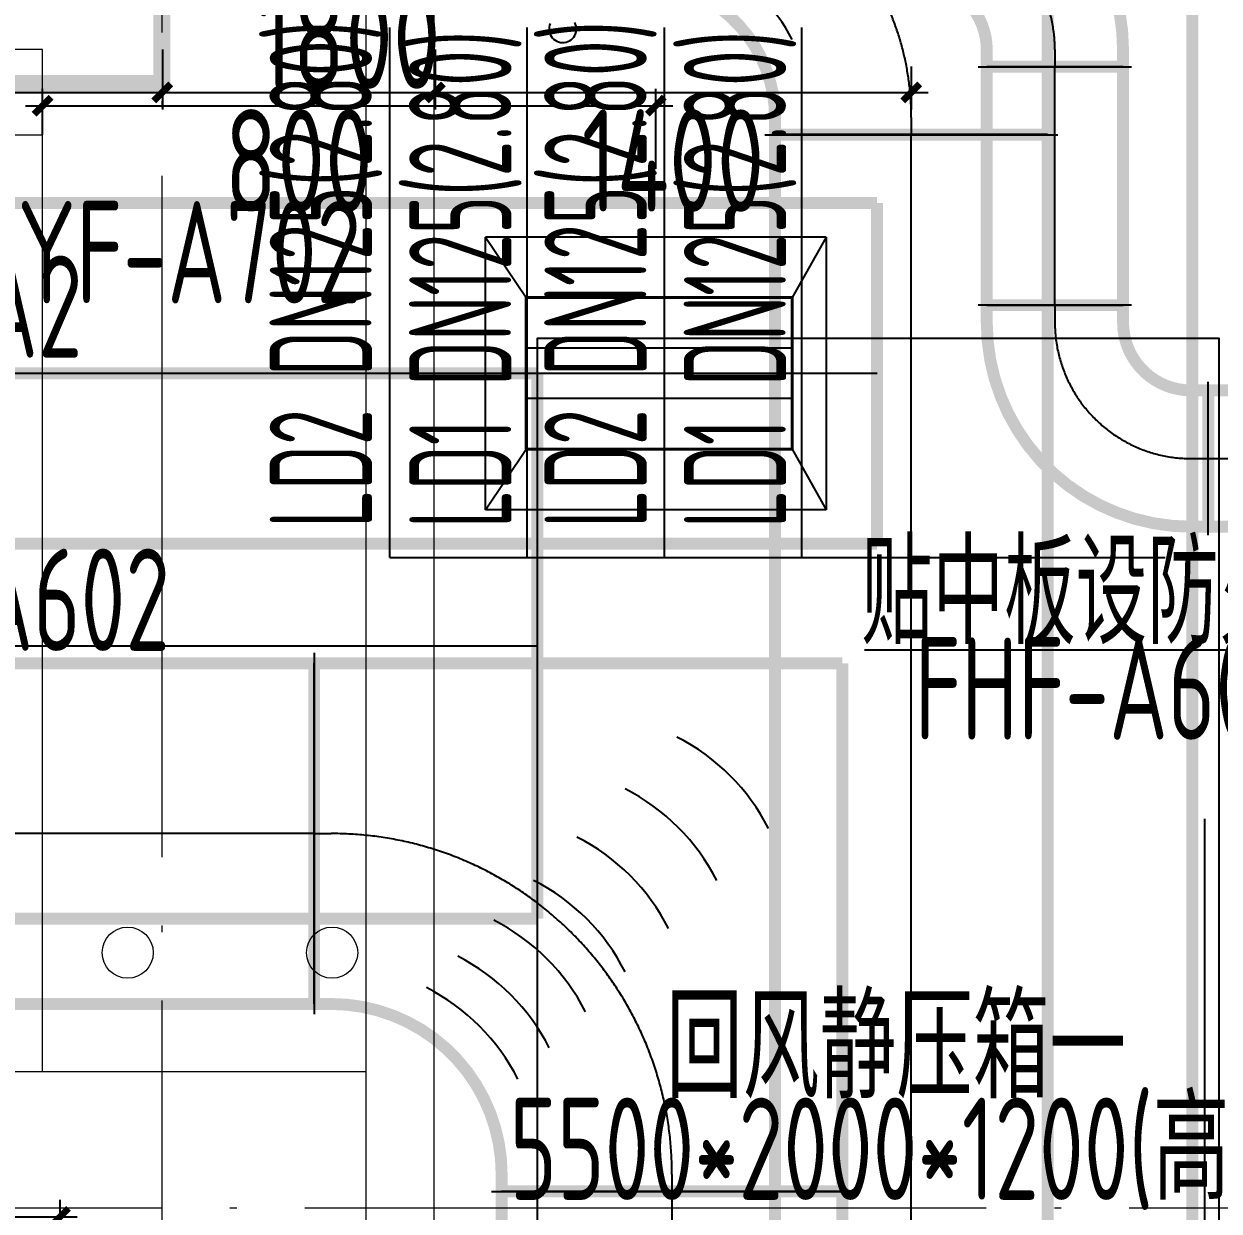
# Model space of a CAD drawing. Extents: x 4 to 13611208, y -605838 to 574722.
# Drawn here: x 13255993 to 13259501, y 194701 to 198185 of the extents above; entities that cross this region are included whole.
import ezdxf
from ezdxf.enums import TextEntityAlignment as Align

# ---------------------------------------------------------------- set-up
doc = ezdxf.new("R2010")
doc.units = 0
doc.header["$LTSCALE"] = 1000
doc.header["$MEASUREMENT"] = 0
doc.linetypes.add('CENTER2', pattern=[28.575, 19.05, -3.175, 3.175, -3.175])
doc.linetypes.add('DOTE', pattern=[2.42, 2, -0.2, 0.02, -0.2])
for name, color, linetype in [('DIM_SYMB', 3, 'Continuous'), ('DUCT-D-P中心线', 5, 'CENTER2'), ('DUCT-D-P标注', 7, 'Continuous'), ('DUCT-D-P管', 6, 'Continuous'), ('DUCT-K-P中心线', 5, 'CENTER2'), ('DUCT-K-P标注', 7, 'Continuous'), ('DUCT-K-P法兰', 2, 'Continuous'), ('DUCT-K-P管', 191, 'Continuous'), ('DUCT-K-P管端线', 2, 'Continuous'), ('DUCT-K-P阀门', 7, 'Continuous'), ('DUCT-K-S管', 40, 'Continuous'), ('DUCT-X-P标注', 7, 'Continuous'), ('DUCT-X-P风口', 7, 'Continuous'), ('DUCT-X-S中心线', 5, 'CENTER2'), ('DUCT-X-S标注', 7, 'Continuous'), ('DUCT-X-S法兰', 4, 'Continuous'), ('DUCT-X-S管', 3, 'Continuous'), ('DUCT-X-S管端线', 4, 'Continuous'), ('DUCT-X-YP中心线', 5, 'CENTER2'), ('DUCT-X-YP法兰', 2, 'Continuous'), ('DUCT-X-YP管', 31, 'Continuous'), ('DUCT-X-YP管端线', 2, 'Continuous'), ('DUCT-X-Y中心线', 5, 'CENTER2'), ('DUCT-X-Y管', 30, 'Continuous'), ('SXT-标注', 7, 'Continuous')]:
    doc.layers.add(name, color=color, linetype=linetype)
doc.layers.add('建筑底图', color=8, linetype='Continuous', lineweight=13)
doc.styles.add('67', font='gbenor.shx', dxfattribs={"width": 0.7, "bigfont": 'hztxt.shx'})
doc.styles.add('du', font='gbenor.shx', dxfattribs={"width": 0.8, "bigfont": 'hztxt.shx'})
doc.dimstyles.new('67', dxfattribs={"dimscale": 100, "dimtxt": 3, "dimasz": 0.5, "dimexe": 0.5, "dimexo": 2, "dimgap": 0.5, "dimtad": 2, "dimdec": 0, "dimrnd": 5, "dimzin": 0, "dimdsep": 46, "dimtxsty": 'du', "dimblk": 'ARCHTICK', "dimcen": 0, "dimdle": 0.5, "dimclrd": 256, "dimclre": 256, "dimclrt": 256, "dimazin": 0, "dimtfac": 1, "dimtdec": 0, "dimtix": 1, "dimtmove": 2, "dimatfit": 3, "dimfxl": 100, "dimtolj": 1, "dimtzin": 0, "dimlwd": -1, "dimlwe": -1, "dimarcsym": 0})

# ---------------------------------------------------------------- blocks, each defined once
blk = doc.blocks.new('_FZH')
blk.add_lwpolyline([(-0.5, -0.5), (0.5, -0.5), (0.5, 0.5), (-0.5, 0.5)], close=True)
blk = doc.blocks.new('_ArchTick')
at = {"color": 0, "linetype": 'ByBlock', "const_width": 0.4}
blk.add_lwpolyline([(-0.5, -0.5), (0.5, 0.5)], dxfattribs=at)
blk = doc.blocks.new('*D847')
at = {"layer": 'DUCT-X-P标注', "transparency": 16777216}
for p, q in [((13256047.4, 197859.5), (13256047.4, 197995)), ((13257847.4, 197759.5), (13257847.4, 197995)), ((13255997.4, 197945), (13257897.4, 197945))]:
    blk.add_line(p, q, dxfattribs=at)
at = {"layer": 'DUCT-X-P标注', "transparency": 16777216, "xscale": 50, "yscale": 50, "zscale": 50, "rotation": 180}
blk.add_blockref('_ArchTick', (13256047.4, 197945), dxfattribs=at)
at = {"layer": 'DUCT-X-P标注', "transparency": 16777216, "xscale": 50, "yscale": 50, "zscale": 50}
blk.add_blockref('_ArchTick', (13257847.4, 197945), dxfattribs=at)
at = {"layer": 'DUCT-X-P标注', "transparency": 16777216, "insert": (13256947.4, 198145), "char_height": 300, "attachment_point": 5, "style": 'du'}
blk.add_mtext('\\A1;1800', dxfattribs=at)
blk = doc.blocks.new('*D890')
at = {"layer": 'DUCT-K-P标注', "transparency": 16777216}
for p, q in [((13254099.6, 198110.1), (13254099.6, 197934)), ((13256399.1, 198110.1), (13256399.1, 197934)), ((13254049.6, 197984), (13256449.1, 197984))]:
    blk.add_line(p, q, dxfattribs=at)
at = {"layer": 'DUCT-K-P标注', "transparency": 16777216, "xscale": 50, "yscale": 50, "zscale": 50, "rotation": 180}
blk.add_blockref('_ArchTick', (13254099.6, 197984), dxfattribs=at)
at = {"layer": 'DUCT-K-P标注', "transparency": 16777216, "xscale": 50, "yscale": 50, "zscale": 50}
blk.add_blockref('_ArchTick', (13256399.1, 197984), dxfattribs=at)
at = {"layer": 'DUCT-K-P标注', "transparency": 16777216, "insert": (13255249.4, 197784), "char_height": 300, "attachment_point": 5, "style": 'du'}
blk.add_mtext('\\A1;2300', dxfattribs=at)
blk = doc.blocks.new('*D891')
at = {"layer": 'DUCT-K-P标注', "transparency": 16777216}
for p, q in [((13256399.1, 198110.1), (13256399.1, 197934)), ((13257199.5, 198110.1), (13257199.5, 197934)), ((13256349.1, 197984), (13257249.5, 197984))]:
    blk.add_line(p, q, dxfattribs=at)
at = {"layer": 'DUCT-K-P标注', "transparency": 16777216, "xscale": 50, "yscale": 50, "zscale": 50, "rotation": 180}
blk.add_blockref('_ArchTick', (13256399.1, 197984), dxfattribs=at)
at = {"layer": 'DUCT-K-P标注', "transparency": 16777216, "xscale": 50, "yscale": 50, "zscale": 50}
blk.add_blockref('_ArchTick', (13257199.5, 197984), dxfattribs=at)
at = {"layer": 'DUCT-K-P标注', "transparency": 16777216, "insert": (13256799.3, 197784), "char_height": 300, "attachment_point": 5, "style": 'du'}
blk.add_mtext('\\A1;800', dxfattribs=at)
blk = doc.blocks.new('*D892')
at = {"layer": 'DUCT-K-P标注', "transparency": 16777216}
for p, q in [((13257199.5, 198110.1), (13257199.5, 197934)), ((13258597.4, 198059.9), (13258597.4, 197934)), ((13257149.5, 197984), (13258647.4, 197984))]:
    blk.add_line(p, q, dxfattribs=at)
at = {"layer": 'DUCT-K-P标注', "transparency": 16777216, "xscale": 50, "yscale": 50, "zscale": 50, "rotation": 180}
blk.add_blockref('_ArchTick', (13257199.5, 197984), dxfattribs=at)
at = {"layer": 'DUCT-K-P标注', "transparency": 16777216, "xscale": 50, "yscale": 50, "zscale": 50}
blk.add_blockref('_ArchTick', (13258597.4, 197984), dxfattribs=at)
at = {"layer": 'DUCT-K-P标注', "transparency": 16777216, "insert": (13257898.4, 197784), "char_height": 300, "attachment_point": 5, "style": 'du'}
blk.add_mtext('\\A1;1400', dxfattribs=at)
blk = doc.blocks.new('*D1882')
at = {"layer": 'DUCT-D-P标注', "transparency": 16777216}
for p, q in [((13254098.5, 194509.5), (13254098.5, 194734.5)), ((13256098.8, 194509.5), (13256098.8, 194734.5)), ((13254048.5, 194684.5), (13256148.8, 194684.5))]:
    blk.add_line(p, q, dxfattribs=at)
at = {"layer": 'DUCT-D-P标注', "transparency": 16777216, "xscale": 50, "yscale": 50, "zscale": 50, "rotation": 180}
blk.add_blockref('_ArchTick', (13254098.5, 194684.5), dxfattribs=at)
at = {"layer": 'DUCT-D-P标注', "transparency": 16777216, "xscale": 50, "yscale": 50, "zscale": 50}
blk.add_blockref('_ArchTick', (13256098.8, 194684.5), dxfattribs=at)
at = {"layer": 'DUCT-D-P标注', "transparency": 16777216, "insert": (13255098.6, 194884.5), "char_height": 300, "attachment_point": 5, "style": 'du'}
blk.add_mtext('\\A1;2000', dxfattribs=at)
blk = doc.blocks.new('$风口$00000108')
for p, q in [((-250, 135), (-190, 75)), ((-250, -135), (-250, 135)), ((250, 135), (200, 75)), ((250, 135), (250, -135)), ((200, 25), (-190, 25)), ((200, -25), (-190, -25)), ((-250, -135), (-190, -75)), ((200, -75), (250, -135)), ((250, -135), (-250, -135))]:
    blk.add_line(p, q)
at = {"linetype": 'Continuous'}
blk.add_line((250, 135), (-250, 135), dxfattribs=at)
at = {"lineweight": 40}
for p, q in [((-190, 75), (200, 75)), ((-190, -75), (-190, 75)), ((200, 75), (200, -75)), ((-190, -75), (200, -75))]:
    blk.add_line(p, q, dxfattribs=at)

msp = doc.modelspace()

# ---------------------------------------------------------------- linework, layer by layer
at = {"layer": 'DIM_SYMB', "const_width": 50}
msp.add_lwpolyline([(13256397.4, 198924.2), (13256397.4, 198010.1), (13255797.4, 198010.1)], dxfattribs=at)
at = {"layer": 'DUCT-D-P中心线'}
msp.add_line((13255797.4, 196359.5), (13257499.7, 196359.5), dxfattribs=at)
at = {"layer": 'DUCT-D-P标注', "elevation": 4300}
msp.add_lwpolyline([(13257499.7, 191762.8), (13259500.9, 191762.8), (13259500.9, 197261.8), (13257499.7, 197261.8)], close=True, dxfattribs=at)
at = {"layer": 'DUCT-D-P管', "const_width": 35}
for points in [[(13257499.7, 197159.5), (13255797.4, 197159.5)], [(13257499.7, 195559.5), (13257499.7, 197159.5)], [(13255797.4, 195559.5), (13257499.7, 195559.5)]]:
    msp.add_lwpolyline(points, dxfattribs=at)
at = {"layer": 'DUCT-K-P中心线'}
for p, q in [((13258597.4, 197910.1), (13258597.4, 197860.1)), ((13258597.4, 194346.5), (13258597.4, 197859.9))]:
    msp.add_line(p, q, dxfattribs=at)
msp.add_arc((13257797.4, 197910.1), 800, 360, 90, dxfattribs=at)
at = {"layer": 'DUCT-K-P法兰'}
msp.add_line((13258167.4, 197860), (13259027.4, 197860), dxfattribs=at)
at = {"layer": 'DUCT-K-P法兰', "color": 18, "true_color": 0x000000}
for p in [(13258597.4, 197860.1, 4500), (13258597.4, 197859.9, 4500)]:
    msp.add_point(p, dxfattribs=at)
at = {"layer": 'DUCT-K-P管', "const_width": 35}
for points in [[(13258997.4, 199110.1), (13258997.4, 197860.1)], [(13258197.4, 197860.1), (13258197.4, 197910.1)], [(13258997.4, 197859.9), (13258197.4, 197859.9)], [(13258197.4, 197859.9), (13258197.4, 194346.5)], [(13258997.4, 194346.5), (13258997.4, 197859.9)]]:
    msp.add_lwpolyline(points, dxfattribs=at)
msp.add_lwpolyline([(13258197.4, 197910.1, 0.414214), (13257797.4, 198310.1)], format="xyb", dxfattribs=at)
at = {"layer": 'DUCT-K-P管', "color": 18, "true_color": 0x000000}
msp.add_point((13258597.4, 197860.1, 4500), dxfattribs=at)
at = {"layer": 'DUCT-K-P管端线'}
msp.add_line((13258997.4, 197860.1), (13258197.4, 197860.1), dxfattribs=at)
msp.add_arc((13257797.4, 197910.1), 505, 27, 63, dxfattribs=at)
at = {"layer": 'DUCT-K-P阀门'}
for p, q in [((13257535.8, 198181.1), (13257534.7, 198175.7)), ((13257537.8, 198186.4), (13257535.8, 198181.1)), ((13257611.9, 198183.8), (13257609.6, 198188.9)), ((13257613.4, 198178.4), (13257611.9, 198183.8)), ((13257614.2, 198172.9), (13257613.4, 198178.4)), ((13257534.7, 198175.7), (13257534.3, 198170.1)), ((13257534.3, 198170.1), (13257534.7, 198164.5)), ((13257534.7, 198164.5), (13257535.8, 198159.1)), ((13257535.8, 198159.1), (13257537.8, 198153.8)), ((13257537.8, 198153.8), (13257540.4, 198148.9)), ((13257540.4, 198148.9), (13257543.7, 198144.4)), ((13257543.7, 198144.4), (13257547.5, 198140.4)), ((13257598.9, 198138.6), (13257603.1, 198142.3)), ((13257603.1, 198142.3), (13257606.7, 198146.6)), ((13257606.7, 198146.6), (13257609.6, 198151.3)), ((13257609.6, 198151.3), (13257611.9, 198156.4)), ((13257611.9, 198156.4), (13257613.4, 198161.8)), ((13257613.4, 198161.8), (13257614.2, 198167.3)), ((13257614.2, 198167.3), (13257614.2, 198172.9)), ((13257547.5, 198140.4), (13257551.9, 198137)), ((13257551.9, 198137), (13257556.8, 198134.2)), ((13257556.8, 198134.2), (13257561.9, 198132.1)), ((13257561.9, 198132.1), (13257567.4, 198130.7)), ((13257567.4, 198130.7), (13257572.9, 198130.1)), ((13257572.9, 198130.1), (13257578.5, 198130.3)), ((13257578.5, 198130.3), (13257584, 198131.3)), ((13257584, 198131.3), (13257589.3, 198133)), ((13257589.3, 198133), (13257594.3, 198135.5)), ((13257594.3, 198135.5), (13257598.9, 198138.6))]:
    msp.add_line(p, q, dxfattribs=at)
at = {"layer": 'DUCT-K-S管', "const_width": 35}
msp.add_lwpolyline([(13259422.4, 200203.9), (13259422.4, 192673.5)], dxfattribs=at)
at = {"layer": 'DUCT-X-P标注'}
for points in [[(13258460, 196348.5), (13259827.5, 196348.5), (13260037.4, 196209.5)], [(13259459.5, 193999), (13259459.5, 195852)]]:
    msp.add_lwpolyline(points, dxfattribs=at)
at = {"layer": 'DUCT-X-S中心线'}
for p, q in [((13259018.9, 198109.5), (13259018.9, 198059.5)), ((13259018.9, 197359.7), (13259018.9, 198059.3)), ((13259018.9, 197359.5), (13259018.9, 197309.5)), ((13259418.9, 196909.5), (13259468.9, 196909.5)), ((13259469.1, 196909.5), (13260222.2, 196909.5))]:
    msp.add_line(p, q, dxfattribs=at)
for centre, start, end in [((13258618.9, 198109.5), 360, 90), ((13259418.9, 197309.5), 180, 270)]:
    msp.add_arc(centre, 400, start, end, dxfattribs=at)
at = {"layer": 'DUCT-X-S法兰'}
for p, q in [((13258793.9, 198059.4), (13259243.9, 198059.4)), ((13259243.9, 197359.6), (13258793.9, 197359.6)), ((13259469, 196684.5), (13259469, 197134.5))]:
    msp.add_line(p, q, dxfattribs=at)
at = {"layer": 'DUCT-X-S法兰', "color": 18, "true_color": 0x000000}
for p in [(13259018.9, 198059.5, 2500), (13259018.9, 198059.3, 2500), (13259018.9, 197359.7, 2500), (13259018.9, 197359.5, 2500), (13259468.9, 196909.5, 2500), (13259469.1, 196909.5, 2500)]:
    msp.add_point(p, dxfattribs=at)
at = {"layer": 'DUCT-X-S管', "extrusion": (0, 0, -1), "const_width": 35}
for points in [[(-13258618.9, 198709.5, 0.414214), (-13259218.9, 198109.5)], [(-13258618.9, 198309.5, 0.414214), (-13258818.9, 198109.5)]]:
    msp.add_lwpolyline(points, format="xyb", dxfattribs=at)
at = {"layer": 'DUCT-X-S管', "const_width": 35}
for points in [[(13258818.9, 198059.5), (13258818.9, 198109.5)], [(13259218.9, 198109.5), (13259218.9, 198059.5)], [(13259218.9, 198059.3), (13258818.9, 198059.3)], [(13258818.9, 198059.3), (13258818.9, 197359.7)], [(13259218.9, 197359.7), (13259218.9, 198059.3)], [(13258818.9, 197359.7), (13259218.9, 197359.7)], [(13258818.9, 197359.5), (13258818.9, 197309.5)], [(13259218.9, 197309.5), (13259218.9, 197359.5)], [(13259468.9, 197109.5), (13259418.9, 197109.5)], [(13260222.2, 197109.5), (13259469.1, 197109.5)], [(13259469.1, 197109.5), (13259469.1, 196709.5)], [(13259418.9, 196709.5), (13259468.9, 196709.5)], [(13259469.1, 196709.5), (13260222.2, 196709.5)]]:
    msp.add_lwpolyline(points, dxfattribs=at)
for points in [[(13258818.9, 197309.5, 0.414214), (13259418.9, 196709.5)], [(13259218.9, 197309.5, 0.414214), (13259418.9, 197109.5)]]:
    msp.add_lwpolyline(points, format="xyb", dxfattribs=at)
at = {"layer": 'DUCT-X-S管', "color": 18, "true_color": 0x000000}
for p in [(13259018.9, 198059.5, 2500), (13259018.9, 197359.5, 2500), (13259468.9, 196909.5, 2500)]:
    msp.add_point(p, dxfattribs=at)
at = {"layer": 'DUCT-X-S管端线'}
for p, q in [((13259218.9, 198059.5), (13258818.9, 198059.5)), ((13258818.9, 197359.5), (13259218.9, 197359.5)), ((13259468.9, 196709.5), (13259468.9, 197109.5))]:
    msp.add_line(p, q, dxfattribs=at)
at = {"layer": 'DUCT-X-YP中心线'}
for p, q in [((13256844.8, 195809), (13255797.4, 195809)), ((13256845, 195809), (13256895, 195809)), ((13257895, 194809), (13257895, 194759)), ((13257895, 194758.8), (13257895, 194659.7))]:
    msp.add_line(p, q, dxfattribs=at)
msp.add_arc((13256895, 194809), 1000, 0, 90, dxfattribs=at)
at = {"layer": 'DUCT-X-YP法兰'}
for p, q in [((13256844.9, 196339), (13256844.9, 195279)), ((13257365, 194758.9), (13258425, 194758.9))]:
    msp.add_line(p, q, dxfattribs=at)
at = {"layer": 'DUCT-X-YP法兰', "color": 18, "true_color": 0x000000}
for p in [(13256844.8, 195809, 3450), (13256845, 195809, 3450), (13257895, 194759, 3450), (13257895, 194758.8, 3450)]:
    msp.add_point(p, dxfattribs=at)
at = {"layer": 'DUCT-X-YP管', "const_width": 35}
for points in [[(13256844.8, 196309), (13255797.4, 196309)], [(13256844.8, 195309), (13256844.8, 196309)], [(13256845, 196309), (13258395, 196309)], [(13258395, 196309), (13258395, 194759)], [(13255797.4, 195309), (13256844.8, 195309)], [(13256895, 195309), (13256845, 195309)], [(13257395, 194759), (13257395, 194809)], [(13257395, 194758.8), (13257395, 194659.7)], [(13258395, 194758.8), (13257395, 194758.8)], [(13258395, 194659.7), (13258395, 194758.8)]]:
    msp.add_lwpolyline(points, dxfattribs=at)
msp.add_lwpolyline([(13257395, 194809, 0.414214), (13256895, 195309)], format="xyb", dxfattribs=at)
at = {"layer": 'DUCT-X-YP管', "color": 18, "true_color": 0x000000}
for p in [(13256845, 195809, 3450), (13257895, 194759, 3450)]:
    msp.add_point(p, dxfattribs=at)
at = {"layer": 'DUCT-X-YP管端线'}
for p, q in [((13256845, 195309), (13256845, 196309)), ((13258395, 194759), (13257395, 194759))]:
    msp.add_line(p, q, dxfattribs=at)
for centre in [(13257630.4, 195544.4), (13257478.4, 195392.4), (13257336.9, 195251), (13257209.7, 195123.7), (13257093, 195007), (13256986.9, 194900.9), (13256895, 194809)]:
    msp.add_arc(centre, 615, 27, 63, dxfattribs=at)
at = {"layer": 'DUCT-X-Y中心线'}
msp.add_line((13258497, 197159.5), (13255797.4, 197159.5), dxfattribs=at)
at = {"layer": 'DUCT-X-Y管', "const_width": 35}
for points in [[(13258497, 197659.5), (13255797.4, 197659.5)], [(13258497, 196659.5), (13258497, 197659.5)], [(13255797.4, 196659.5), (13258497, 196659.5)]]:
    msp.add_lwpolyline(points, dxfattribs=at)
at = {"layer": 'SXT-标注'}
for p, q in [((13257066.4, 196619.4, 2800), (13257066.4, 198174.8, 2800)), ((13257469.5, 196619.4, 2800), (13257469.5, 198174.8, 2800)), ((13257872.7, 196619.4, 2800), (13257872.7, 198174.8, 2800)), ((13258275.9, 196619.4, 2800), (13258275.9, 198174.8, 2800)), ((13257066.4, 196619.4, 2800), (13259342.8, 196619.4, 2800))]:
    msp.add_line(p, q, dxfattribs=at)
at = {"layer": '建筑底图', "color": 8, "linetype": 'DOTE'}
for p, q in [((13256397.4, 212259.5), (13256397.4, 180083)), ((13474197.4, 194709.5), (13119297.4, 194709.5))]:
    msp.add_line(p, q, dxfattribs=at)
at = {"layer": '建筑底图', "color": 8}
for p, q in [((13257197.4, 191159.5), (13257197.4, 206059.5)), ((13256997.4, 191159.5), (13256997.4, 204809.5)), ((13256047.4, 195109.5), (13256047.4, 197859.5))]:
    msp.add_line(p, q, dxfattribs=at)
for centre in [(13256297.4, 195459.5), (13256897.4, 195459.5)]:
    msp.add_circle(centre, 75, dxfattribs=at)

# ---------------------------------------------------------------- block references
at = {"layer": 'DUCT-X-P风口', "xscale": 2, "yscale": 2.962962962962963}
msp.add_blockref('$风口$00000108', (13257847.4, 197159.5, 3500), dxfattribs=at)
at = {"layer": '建筑底图', "color": 8, "xscale": 250, "yscale": 250, "zscale": 250}
msp.add_blockref('_FZH', (13255922.4, 197984.5), dxfattribs=at)
at = {"layer": '建筑底图', "color": 8, "xscale": 800, "yscale": 1200, "zscale": 1200, "rotation": 270}
msp.add_blockref('_FZH', (13256397.4, 194709.5), dxfattribs=at)

# ---------------------------------------------------------------- texts
at = {"layer": 'DUCT-D-P标注', "style": '67', "width": 0.75}
for s, p in [('PYF-A2', (13255263.1, 197205.4, 12600)), ('回风静压箱一', (13257877.8, 195032.3)), ('5500*2000*1200(高)', (13257418.5, 194734.1))]:
    msp.add_text(s, height=300, dxfattribs=at).set_placement(p)
at = {"layer": 'DUCT-X-P标注'}
for s, style, width, p in [('贴中板设防火阀', 'du', 0.7, (13258449.9, 196365.1)), ('FHF-A606', '67', 0.75, (13258607, 196084.9, 9585))]:
    msp.add_text(s, height=300, dxfattribs=dict(at, style=style, width=width)).set_placement(p)
at = {"layer": 'DUCT-X-S标注', "style": '67', "width": 0.75}
for s, p in [('PYF-A702', (13255815.4, 197365.2, -7850)), ('PYF-A602', (13255249.4, 196345.2, 2500))]:
    msp.add_text(s, height=300, dxfattribs=at).set_placement(p)
at = {"layer": 'SXT-标注', "style": '67', "width": 0.6}
for s, p in [('LD2 DN125(2.80) ', (13256864.4, 197499.2)), ('LD2 DN125(2.80) ', (13257670.7, 197499.2)), ('LD1 DN125(2.80) ', (13257273.8, 197484.5)), ('LD1 DN125(2.80) ', (13258080.1, 197484.5))]:
    msp.add_text(s, height=300, rotation=90, dxfattribs=at).set_placement(p, align=Align.MIDDLE_CENTER)

# ---------------------------------------------------------------- dimensions: what is measured, and where the dimension line sits
at = {"layer": 'DUCT-D-P标注'}
dim = msp.add_linear_dim(base=(13256098.8, 194684.5), p1=(13254098.5, 194309.5), p2=(13256098.8, 194309.5), dimstyle='67', dxfattribs=at)
dim.commit()
dim.dimension.update_dxf_attribs({"geometry": '*D1882', "text_midpoint": (13255098.6, 194884.5)})
at = {"layer": 'DUCT-K-P标注'}
for base, p1, p2, picture, middle in [((13256399.1, 197984), (13254099.6287, 198310.1138, 4500), (13256399.1, 198310.1138, 4500), '*D890', (13255249.3643, 197784)), ((13257199.5, 197984), (13256399.1, 198310.1, 4500), (13257199.5, 198310.1, 4500), '*D891', (13256799.3, 197784)), ((13258597.4, 197984), (13257199.5, 198310.1, 4500), (13258597.4, 198259.9, 4500), '*D892', (13257898.4, 197784))]:
    dim = msp.add_linear_dim(base=base, p1=p1, p2=p2, dimstyle='67', dxfattribs=at)
    dim.commit()
    dim.dimension.update_dxf_attribs({"geometry": picture, "text_midpoint": middle})
at = {"layer": 'DUCT-X-P标注'}
dim = msp.add_linear_dim(base=(13257847.4, 197945), p1=(13256047.4, 197659.5), p2=(13257847.4, 197559.5, 3500), dimstyle='67', dxfattribs=at)
dim.commit()
dim.dimension.update_dxf_attribs({"geometry": '*D847', "text_midpoint": (13256947.4, 198145)})

doc.saveas('drawing.dxf')
